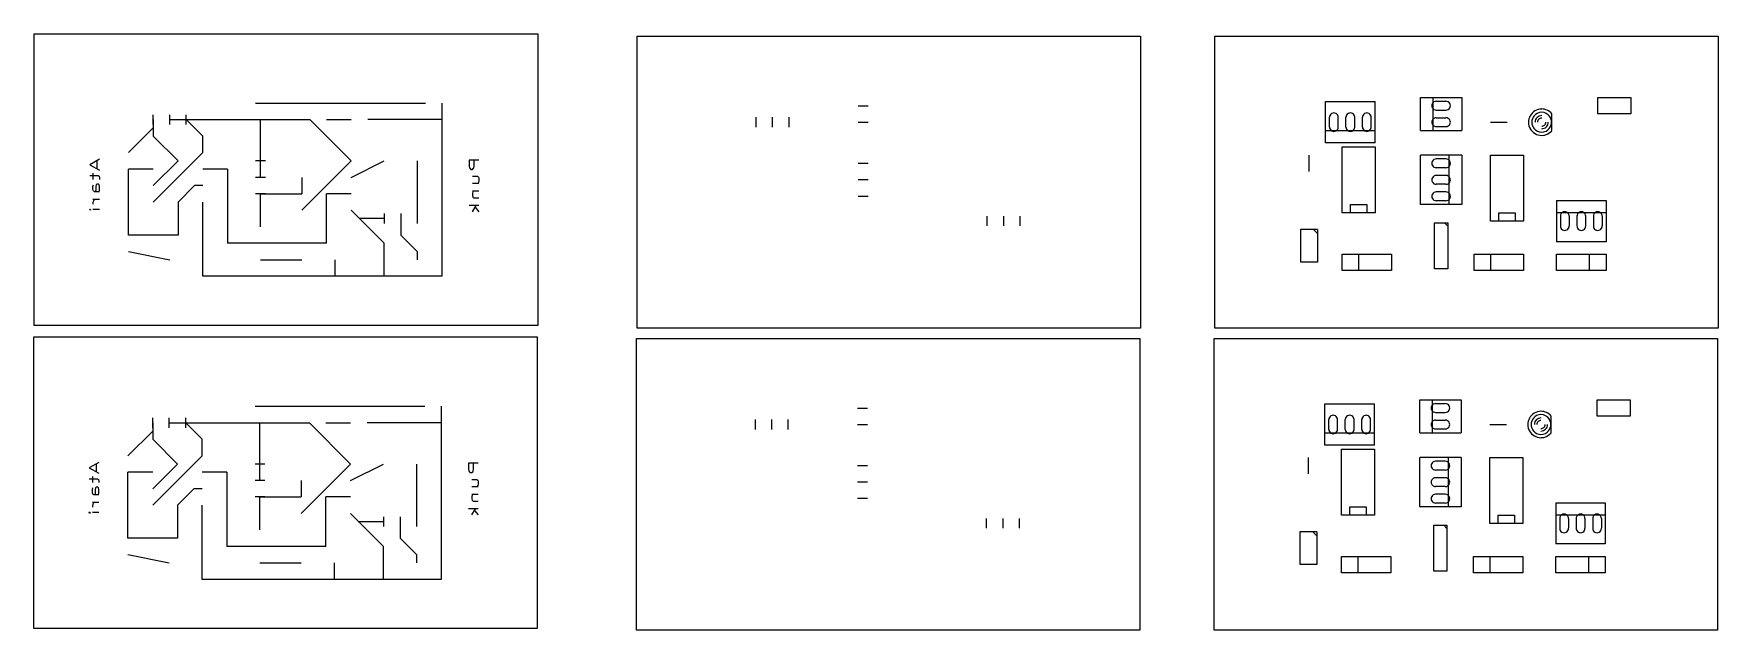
# Model space of a CAD drawing. Extents: x 2376 to 31201, y -15177 to -4960.
import ezdxf

# ---------------------------------------------------------------- set-up
doc = ezdxf.new("R2010")
doc.units = 0
doc.layers.get('0').update_dxf_attribs({"linetype": 'CONTINUOUS'})

msp = doc.modelspace()

# ---------------------------------------------------------------- linework, layer by layer
at = {"color": 7}
for points in [[(2385.336013, -4960.489531), (10999.717791, -4960.489531), (10999.717791, -9957.233976), (2385.336013, -9957.233976), (2385.336013, -4960.489531)], [(12699.037086, -5003.749682), (21313.418864, -5003.749682), (21313.418864, -10000.494127), (12699.037086, -10000.494127), (12699.037086, -5003.749682)], [(22586.381322, -5003.749682), (31200.7631, -5003.749682), (31200.7631, -10000.494127), (22586.381322, -10000.494127), (22586.381322, -5003.749682)], [(26104.22516, -6617.157964), (26104.22516, -6052.71352)], [(26104.22516, -6052.71352), (26809.780716, -6052.71352)], [(26315.891827, -6052.71352), (26315.891827, -6617.157964)], [(26809.780716, -6052.71352), (26809.780716, -6617.157964)], [(29702.558493, -6052.71352), (29702.558493, -6334.935742), (29138.114049, -6334.935742), (29138.114049, -6052.71352), (29702.558493, -6052.71352)], [(6172.137629, -6150.56448), (6339.777629, -6150.56448)], [(6255.957629, -6150.56448), (9078.179851, -6150.56448)], [(9360.402073, -6150.56448), (9360.402073, -6432.786702), (8090.402073, -6432.786702)], [(9360.402073, -6150.56448), (9360.402073, -9113.897813)], [(16485.838702, -6193.824631), (16653.478702, -6193.824631)], [(24481.447382, -6828.824631), (24481.447382, -6123.269076)], [(24481.447382, -6123.269076), (25328.114049, -6123.269076)], [(25328.114049, -6828.824631), (25328.114049, -6123.269076)], [(26373.182938, -6118.471298), (26540.822938, -6118.471298)], [(26373.182938, -6268.895742), (26540.822938, -6268.895742)], [(28353.536271, -6617.157964), (28353.536271, -6334.935742)], [(4421.513184, -6432.786702), (4421.513184, -6573.897813), (3998.179851, -6997.231147)], [(4421.513184, -6516.606702), (4421.513184, -6348.966702)], [(4421.513184, -6432.786702), (4421.513184, -6715.008924)], [(4703.735407, -6516.606702), (4703.735407, -6348.966702)], [(4703.735407, -6432.786702), (4985.957629, -6432.786702)], [(4985.957629, -6516.606702), (4985.957629, -6348.966702)], [(5268.179851, -6997.231147), (5268.179851, -6715.008924), (4985.957629, -6432.786702), (6255.957629, -6432.786702)], [(6172.137629, -6432.786702), (6339.777629, -6432.786702)], [(6255.957629, -7420.56448), (6255.957629, -7138.342258), (6255.957629, -6432.786702)], [(6255.957629, -6432.786702), (7102.624296, -6432.786702)], [(7102.624296, -6432.786702), (7808.179851, -7138.342258)], [(7384.846518, -6432.786702), (7808.179851, -6432.786702)], [(14735.214257, -6559.866853), (14735.214257, -6392.226853)], [(15017.436479, -6559.866853), (15017.436479, -6392.226853)], [(15299.658702, -6559.866853), (15299.658702, -6392.226853)], [(16485.838702, -6476.046853), (16653.478702, -6476.046853)], [(24481.447382, -6617.157964), (25328.114049, -6617.157964)], [(24547.20516, -6559.866853), (24547.20516, -6392.226853)], [(24697.629604, -6559.866853), (24697.629604, -6392.226853)], [(24829.427382, -6559.866853), (24829.427382, -6392.226853)], [(24979.851827, -6559.866853), (24979.851827, -6392.226853)], [(25111.649604, -6559.866853), (25111.649604, -6392.226853)], [(25262.074049, -6559.866853), (25262.074049, -6392.226853)], [(26104.22516, -6617.157964), (26809.780716, -6617.157964)], [(26373.182938, -6400.69352), (26540.822938, -6400.69352)], [(26373.182938, -6551.117964), (26540.822938, -6551.117964)], [(27303.669604, -6476.046853), (27585.891827, -6476.046853)], [(4421.513184, -6715.008924), (4844.846518, -7138.342258)], [(25328.114049, -6828.824631), (24481.447382, -6828.824631)], [(24763.669604, -8028.269076), (24763.669604, -6899.380187), (25328.114049, -6899.380187), (25328.114049, -8028.269076), (24763.669604, -8028.269076)], [(3501.186518, -7111.813369), (3334.393184, -7204.382258), (3501.186518, -7296.951147)], [(3453.490962, -7138.342258), (3453.490962, -7270.422258)], [(5268.179851, -6997.231147), (4421.513184, -7843.897813)], [(4844.846518, -7138.342258), (4421.513184, -7561.675591)], [(6339.777629, -7138.342258), (6172.137629, -7138.342258)], [(6961.513184, -7985.008924), (7808.179851, -7138.342258)], [(7808.179851, -7420.56448), (8372.624296, -7138.342258)], [(8937.06874, -7138.342258), (8937.06874, -8126.120036)], [(9992.297629, -7125.077813), (9825.504296, -7125.077813), (9825.504296, -7230.911147), (9833.406518, -7257.440036), (9841.30874, -7270.422258), (9857.113184, -7283.686702), (9881.102073, -7283.686702), (9896.906518, -7270.422258), (9904.80874, -7257.440036), (9912.710962, -7230.911147), (9912.710962, -7125.077813)], [(16653.478702, -7181.602409), (16485.838702, -7181.602409)], [(24199.22516, -7322.71352), (24199.22516, -7040.491298)], [(26809.780716, -7040.491298), (26104.22516, -7040.491298)], [(26104.22516, -7887.157964), (26104.22516, -7040.491298)], [(26540.822938, -7106.249076), (26373.182938, -7106.249076)], [(26598.114049, -7887.157964), (26598.114049, -7040.491298)], [(26809.780716, -7040.491298), (26809.780716, -7887.157964)], [(27303.669604, -8169.380187), (27303.669604, -7040.491298), (27868.114049, -7040.491298), (27868.114049, -8169.380187), (27303.669604, -8169.380187)], [(3334.393184, -7389.520036), (3477.197629, -7389.520036), (3493.002073, -7402.78448), (3501.186518, -7429.313369), (3501.186518, -7455.842258)], [(3389.990962, -7350.008924), (3389.990962, -7455.842258)], [(4421.513184, -7279.453369), (3998.179851, -7279.453369)], [(3998.179851, -8408.342258), (3998.179851, -7279.453369)], [(5691.513184, -7279.453369), (5268.179851, -7279.453369)], [(5691.513184, -7279.453369), (5691.513184, -8549.453369)], [(6339.777629, -7420.56448), (6172.137629, -7420.56448)], [(6961.513184, -7420.56448), (6961.513184, -7702.786702)], [(9881.102073, -7402.78448), (9968.30874, -7402.78448), (9984.113184, -7416.048924), (9992.297629, -7442.577813), (9992.297629, -7482.088924), (9984.113184, -7508.617813), (9976.210962, -7521.882258)], [(16653.478702, -7463.824631), (16485.838702, -7463.824631)], [(26540.822938, -7256.67352), (26373.182938, -7256.67352)], [(26540.822938, -7388.471298), (26373.182938, -7388.471298)], [(3501.186518, -7667.226702), (3413.697629, -7667.226702), (3397.893184, -7654.24448), (3389.990962, -7627.715591), (3389.990962, -7574.657813), (3397.893184, -7548.411147)], [(3493.002073, -7667.226702), (3501.186518, -7640.980036), (3501.186518, -7574.657813), (3493.002073, -7548.411147), (3477.197629, -7535.146702), (3461.393184, -7535.146702), (3445.58874, -7548.411147), (3437.686518, -7574.657813), (3437.686518, -7640.980036), (3429.502073, -7667.226702)], [(5127.06874, -7561.675591), (4844.846518, -7843.897813)], [(5268.179851, -7561.675591), (5127.06874, -7561.675591)], [(6339.777629, -7702.786702), (6172.137629, -7702.786702)], [(6255.957629, -7702.786702), (6961.513184, -7702.786702)], [(6255.957629, -8267.231147), (6255.957629, -7702.786702)], [(7384.846518, -8549.453369), (7384.846518, -7702.786702)], [(7808.179851, -7702.786702), (7384.846518, -7702.786702)], [(9881.102073, -7521.882258), (9992.297629, -7521.882258)], [(9881.102073, -7654.24448), (9992.297629, -7654.24448)], [(9896.906518, -7654.24448), (9889.004296, -7667.226702), (9881.102073, -7693.755591), (9881.102073, -7733.548924), (9889.004296, -7760.077813), (9904.80874, -7773.060036), (9992.297629, -7773.060036)], [(16653.478702, -7746.046853), (16485.838702, -7746.046853)], [(26540.822938, -7538.895742), (26373.182938, -7538.895742)], [(26540.822938, -7670.69352), (26373.182938, -7670.69352)], [(3334.393184, -7971.462258), (3342.295407, -7958.480036), (3350.197629, -7971.462258), (3342.295407, -7984.726702), (3334.393184, -7971.462258), (3350.197629, -7971.462258)], [(3501.186518, -7799.588924), (3389.990962, -7799.588924)], [(3421.599851, -7799.588924), (3405.795407, -7812.853369), (3397.893184, -7826.117813), (3389.990962, -7852.646702), (3389.990962, -7878.893369)], [(3501.186518, -7971.462258), (3389.990962, -7971.462258)], [(4844.846518, -7843.897813), (4844.846518, -8408.342258)], [(5268.179851, -8831.675591), (5268.179851, -7843.897813)], [(8372.624296, -8126.120036), (7949.290962, -8126.120036), (7808.179851, -7985.008924)], [(8372.624296, -8831.675591), (8372.624296, -8549.453369), (7808.179851, -7985.008924)], [(7949.290962, -8126.120036), (7808.179851, -7985.008924)], [(8372.624296, -8042.300036), (8372.624296, -8209.940036)], [(8654.846518, -8042.300036), (8654.846518, -8209.940036)], [(8937.06874, -8042.300036), (8937.06874, -8209.940036)], [(9992.297629, -7905.422258), (9825.504296, -7905.422258)], [(9881.102073, -8011.255591), (9944.602073, -7905.422258)], [(9928.797629, -7931.951147), (9992.297629, -8011.255591)], [(24904.780716, -8028.269076), (24904.780716, -7887.157964), (25187.002938, -7887.157964), (25187.002938, -8028.269076)], [(26809.780716, -7887.157964), (26104.22516, -7887.157964)], [(26540.822938, -7821.117964), (26373.182938, -7821.117964)], [(27444.780716, -8169.380187), (27444.780716, -8028.269076), (27727.002938, -8028.269076), (27727.002938, -8169.380187)], [(28432.558493, -7816.602409), (28432.558493, -8522.157964)], [(28432.558493, -7816.602409), (29279.22516, -7816.602409)], [(29279.22516, -8028.269076), (28432.558493, -8028.269076)], [(29279.22516, -7816.602409), (29279.22516, -8522.157964)], [(8654.846518, -8126.120036), (8654.846518, -8408.342258)], [(18686.325368, -8085.560187), (18686.325368, -8253.200187)], [(18968.54759, -8085.560187), (18968.54759, -8253.200187)], [(19250.769813, -8085.560187), (19250.769813, -8253.200187)], [(24340.336271, -8316.135742), (24340.336271, -8874.935742), (24058.114049, -8874.935742), (24058.114049, -8310.491298), (24340.336271, -8310.491298)], [(24269.780716, -8310.491298), (24340.336271, -8381.046853)], [(26569.891827, -8197.602409), (26569.891827, -8987.824631), (26344.114049, -8987.824631), (26344.114049, -8197.602409), (26569.891827, -8197.602409)], [(26513.447382, -8197.602409), (26569.891827, -8254.046853)], [(28498.316271, -8085.560187), (28498.316271, -8253.200187)], [(28648.740716, -8085.560187), (28648.740716, -8253.200187)], [(28780.538493, -8085.560187), (28780.538493, -8253.200187)], [(28930.962938, -8085.560187), (28930.962938, -8253.200187)], [(29062.760716, -8085.560187), (29062.760716, -8253.200187)], [(29213.18516, -8085.560187), (29213.18516, -8253.200187)], [(3998.179851, -8408.342258), (3998.179851, -8408.342258)], [(4844.846518, -8408.342258), (3998.179851, -8408.342258)], [(7384.846518, -8549.453369), (5691.513184, -8549.453369)], [(8654.846518, -8408.342258), (8937.06874, -8690.56448)], [(29279.22516, -8522.157964), (28432.558493, -8522.157964)], [(3998.179851, -8690.56448), (4703.735407, -8831.675591)], [(5268.179851, -9113.897813), (5268.179851, -8831.675591)], [(5268.179851, -8831.675591), (5268.179851, -8831.675591)], [(6255.957629, -8831.675591), (6961.513184, -8831.675591)], [(7525.957629, -8831.675591), (7525.957629, -9113.897813)], [(8372.624296, -9113.897813), (8372.624296, -8831.675591)], [(8937.06874, -8690.56448), (8937.06874, -8831.675591)], [(8937.06874, -8831.675591), (8937.06874, -8831.675591)], [(24763.669604, -9016.046853), (24763.669604, -8733.824631), (25610.336271, -8733.824631), (25610.336271, -9016.046853), (24763.669604, -9016.046853)], [(25045.891827, -8733.824631), (25045.891827, -9016.046853)], [(27021.447382, -9016.046853), (27021.447382, -8733.824631), (27868.114049, -8733.824631), (27868.114049, -9016.046853), (27021.447382, -9016.046853)], [(27303.669604, -8733.824631), (27303.669604, -9016.046853)], [(29279.22516, -8733.824631), (29279.22516, -9016.046853), (28432.558493, -9016.046853), (28432.558493, -8733.824631), (29279.22516, -8733.824631)], [(28997.002938, -9016.046853), (28997.002938, -8733.824631)], [(9360.402073, -9113.897813), (8372.624296, -9113.897813), (7525.957629, -9113.897813), (5268.179851, -9113.897813)], [(2375.500569, -10151.166419), (10989.882347, -10151.166419), (10989.882347, -15147.910863), (2375.500569, -15147.910863), (2375.500569, -10151.166419)], [(12687.298448, -10180.125777), (21301.680226, -10180.125777), (21301.680226, -15176.870222), (12687.298448, -15176.870222), (12687.298448, -10180.125777)], [(22574.643136, -10180.125777), (31189.024913, -10180.125777), (31189.024913, -15176.870222), (22574.643136, -15176.870222), (22574.643136, -10180.125777)], [(26092.486973, -11793.534059), (26092.486973, -11229.089615)], [(26092.486973, -11229.089615), (26798.042529, -11229.089615)], [(26304.15364, -11229.089615), (26304.15364, -11793.534059)], [(26798.042529, -11229.089615), (26798.042529, -11793.534059)], [(29690.820307, -11229.089615), (29690.820307, -11511.311837), (29126.375862, -11511.311837), (29126.375862, -11229.089615), (29690.820307, -11229.089615)], [(6162.302184, -11341.241368), (6329.942184, -11341.241368)], [(6246.122184, -11341.241368), (9068.344407, -11341.241368)], [(9350.566629, -11341.241368), (9350.566629, -11623.46359), (8080.566629, -11623.46359)], [(9350.566629, -11341.241368), (9350.566629, -14304.574701)], [(16474.100063, -11370.200726), (16641.740063, -11370.200726)], [(24469.709196, -12005.200726), (24469.709196, -11299.64517)], [(24469.709196, -11299.64517), (25316.375862, -11299.64517)], [(25316.375862, -12005.200726), (25316.375862, -11299.64517)], [(26361.444751, -11294.847393), (26529.084751, -11294.847393)], [(26361.444751, -11445.271837), (26529.084751, -11445.271837)], [(28341.798084, -11793.534059), (28341.798084, -11511.311837)], [(4411.67774, -11623.46359), (4411.67774, -11764.574701), (3988.344407, -12187.908034)], [(4411.67774, -11707.28359), (4411.67774, -11539.64359)], [(4411.67774, -11623.46359), (4411.67774, -11905.685812)], [(4693.899962, -11707.28359), (4693.899962, -11539.64359)], [(4693.899962, -11623.46359), (4976.122184, -11623.46359)], [(4976.122184, -11707.28359), (4976.122184, -11539.64359)], [(5258.344407, -12187.908034), (5258.344407, -11905.685812), (4976.122184, -11623.46359), (6246.122184, -11623.46359)], [(6162.302184, -11623.46359), (6329.942184, -11623.46359)], [(6246.122184, -12611.241368), (6246.122184, -12329.019145), (6246.122184, -11623.46359)], [(6246.122184, -11623.46359), (7092.788851, -11623.46359)], [(7092.788851, -11623.46359), (7798.344407, -12329.019145)], [(7375.011073, -11623.46359), (7798.344407, -11623.46359)], [(14723.475619, -11736.242948), (14723.475619, -11568.602948)], [(15005.697841, -11736.242948), (15005.697841, -11568.602948)], [(15287.920063, -11736.242948), (15287.920063, -11568.602948)], [(16474.100063, -11652.422948), (16641.740063, -11652.422948)], [(24469.709196, -11793.534059), (25316.375862, -11793.534059)], [(24535.466973, -11736.242948), (24535.466973, -11568.602948)], [(24685.891418, -11736.242948), (24685.891418, -11568.602948)], [(24817.689196, -11736.242948), (24817.689196, -11568.602948)], [(24968.11364, -11736.242948), (24968.11364, -11568.602948)], [(25099.911418, -11736.242948), (25099.911418, -11568.602948)], [(25250.335862, -11736.242948), (25250.335862, -11568.602948)], [(26092.486973, -11793.534059), (26798.042529, -11793.534059)], [(26361.444751, -11577.069615), (26529.084751, -11577.069615)], [(26361.444751, -11727.494059), (26529.084751, -11727.494059)], [(27291.931418, -11652.422948), (27574.15364, -11652.422948)], [(4411.67774, -11905.685812), (4835.011073, -12329.019145)], [(25316.375862, -12005.200726), (24469.709196, -12005.200726)], [(24751.931418, -13204.64517), (24751.931418, -12075.756282), (25316.375862, -12075.756282), (25316.375862, -13204.64517), (24751.931418, -13204.64517)], [(3491.351073, -12302.490256), (3324.55774, -12395.059145), (3491.351073, -12487.628034)], [(3443.655518, -12329.019145), (3443.655518, -12461.099145)], [(5258.344407, -12187.908034), (4411.67774, -13034.574701)], [(4835.011073, -12329.019145), (4411.67774, -12752.352479)], [(6329.942184, -12329.019145), (6162.302184, -12329.019145)], [(6951.67774, -13175.685812), (7798.344407, -12329.019145)], [(7798.344407, -12611.241368), (8362.788851, -12329.019145)], [(8927.233296, -12329.019145), (8927.233296, -13316.796923)], [(9982.462184, -12315.754701), (9815.668851, -12315.754701), (9815.668851, -12421.588034), (9823.571073, -12448.116923), (9831.473296, -12461.099145), (9847.27774, -12474.36359), (9871.266629, -12474.36359), (9887.071073, -12461.099145), (9894.973296, -12448.116923), (9902.875518, -12421.588034), (9902.875518, -12315.754701)], [(16641.740063, -12357.978504), (16474.100063, -12357.978504)], [(24187.486973, -12499.089615), (24187.486973, -12216.867393)], [(26798.042529, -12216.867393), (26092.486973, -12216.867393)], [(26092.486973, -13063.534059), (26092.486973, -12216.867393)], [(26529.084751, -12282.62517), (26361.444751, -12282.62517)], [(26586.375862, -13063.534059), (26586.375862, -12216.867393)], [(26798.042529, -12216.867393), (26798.042529, -13063.534059)], [(27291.931418, -13345.756282), (27291.931418, -12216.867393), (27856.375862, -12216.867393), (27856.375862, -13345.756282), (27291.931418, -13345.756282)], [(3324.55774, -12580.196923), (3467.362184, -12580.196923), (3483.166629, -12593.461368), (3491.351073, -12619.990256), (3491.351073, -12646.519145)], [(3380.155518, -12540.685812), (3380.155518, -12646.519145)], [(4411.67774, -12470.130256), (3988.344407, -12470.130256)], [(3988.344407, -13599.019145), (3988.344407, -12470.130256)], [(5681.67774, -12470.130256), (5258.344407, -12470.130256)], [(5681.67774, -12470.130256), (5681.67774, -13740.130256)], [(6329.942184, -12611.241368), (6162.302184, -12611.241368)], [(6951.67774, -12611.241368), (6951.67774, -12893.46359)], [(9871.266629, -12593.461368), (9958.473296, -12593.461368), (9974.27774, -12606.725812), (9982.462184, -12633.254701), (9982.462184, -12672.765812), (9974.27774, -12699.294701), (9966.375518, -12712.559145)], [(16641.740063, -12640.200726), (16474.100063, -12640.200726)], [(26529.084751, -12433.049615), (26361.444751, -12433.049615)], [(26529.084751, -12564.847393), (26361.444751, -12564.847393)], [(3491.351073, -12857.90359), (3403.862184, -12857.90359), (3388.05774, -12844.921368), (3380.155518, -12818.392479), (3380.155518, -12765.334701), (3388.05774, -12739.088034)], [(3483.166629, -12857.90359), (3491.351073, -12831.656923), (3491.351073, -12765.334701), (3483.166629, -12739.088034), (3467.362184, -12725.82359), (3451.55774, -12725.82359), (3435.753296, -12739.088034), (3427.851073, -12765.334701), (3427.851073, -12831.656923), (3419.666629, -12857.90359)], [(5117.233296, -12752.352479), (4835.011073, -13034.574701)], [(5258.344407, -12752.352479), (5117.233296, -12752.352479)], [(6329.942184, -12893.46359), (6162.302184, -12893.46359)], [(6246.122184, -12893.46359), (6951.67774, -12893.46359)], [(6246.122184, -13457.908034), (6246.122184, -12893.46359)], [(7375.011073, -13740.130256), (7375.011073, -12893.46359)], [(7798.344407, -12893.46359), (7375.011073, -12893.46359)], [(9871.266629, -12712.559145), (9982.462184, -12712.559145)], [(9871.266629, -12844.921368), (9982.462184, -12844.921368)], [(9887.071073, -12844.921368), (9879.168851, -12857.90359), (9871.266629, -12884.432479), (9871.266629, -12924.225812), (9879.168851, -12950.754701), (9894.973296, -12963.736923), (9982.462184, -12963.736923)], [(16641.740063, -12922.422948), (16474.100063, -12922.422948)], [(26529.084751, -12715.271837), (26361.444751, -12715.271837)], [(26529.084751, -12847.069615), (26361.444751, -12847.069615)], [(3324.55774, -13162.139145), (3332.459962, -13149.156923), (3340.362184, -13162.139145), (3332.459962, -13175.40359), (3324.55774, -13162.139145), (3340.362184, -13162.139145)], [(3491.351073, -12990.265812), (3380.155518, -12990.265812)], [(3411.764407, -12990.265812), (3395.959962, -13003.530256), (3388.05774, -13016.794701), (3380.155518, -13043.32359), (3380.155518, -13069.570256)], [(3491.351073, -13162.139145), (3380.155518, -13162.139145)], [(4835.011073, -13034.574701), (4835.011073, -13599.019145)], [(5258.344407, -14022.352479), (5258.344407, -13034.574701)], [(8362.788851, -13316.796923), (7939.455518, -13316.796923), (7798.344407, -13175.685812)], [(8362.788851, -14022.352479), (8362.788851, -13740.130256), (7798.344407, -13175.685812)], [(7939.455518, -13316.796923), (7798.344407, -13175.685812)], [(8362.788851, -13232.976923), (8362.788851, -13400.616923)], [(8645.011073, -13232.976923), (8645.011073, -13400.616923)], [(8927.233296, -13232.976923), (8927.233296, -13400.616923)], [(9982.462184, -13096.099145), (9815.668851, -13096.099145)], [(9871.266629, -13201.932479), (9934.766629, -13096.099145)], [(9918.962184, -13122.628034), (9982.462184, -13201.932479)], [(24893.042529, -13204.64517), (24893.042529, -13063.534059), (25175.264751, -13063.534059), (25175.264751, -13204.64517)], [(26798.042529, -13063.534059), (26092.486973, -13063.534059)], [(26529.084751, -12997.494059), (26361.444751, -12997.494059)], [(27433.042529, -13345.756282), (27433.042529, -13204.64517), (27715.264751, -13204.64517), (27715.264751, -13345.756282)], [(28420.820307, -12992.978504), (28420.820307, -13698.534059)], [(28420.820307, -12992.978504), (29267.486973, -12992.978504)], [(29267.486973, -13204.64517), (28420.820307, -13204.64517)], [(29267.486973, -12992.978504), (29267.486973, -13698.534059)], [(8645.011073, -13316.796923), (8645.011073, -13599.019145)], [(18674.58673, -13261.936282), (18674.58673, -13429.576282)], [(18956.808952, -13261.936282), (18956.808952, -13429.576282)], [(19239.031174, -13261.936282), (19239.031174, -13429.576282)], [(24328.598084, -13492.511837), (24328.598084, -14051.311837), (24046.375862, -14051.311837), (24046.375862, -13486.867393), (24328.598084, -13486.867393)], [(24258.042529, -13486.867393), (24328.598084, -13557.422948)], [(26558.15364, -13373.978504), (26558.15364, -14164.200726), (26332.375862, -14164.200726), (26332.375862, -13373.978504), (26558.15364, -13373.978504)], [(26501.709196, -13373.978504), (26558.15364, -13430.422948)], [(28486.578084, -13261.936282), (28486.578084, -13429.576282)], [(28637.002529, -13261.936282), (28637.002529, -13429.576282)], [(28768.800307, -13261.936282), (28768.800307, -13429.576282)], [(28919.224751, -13261.936282), (28919.224751, -13429.576282)], [(29051.022529, -13261.936282), (29051.022529, -13429.576282)], [(29201.446973, -13261.936282), (29201.446973, -13429.576282)], [(3988.344407, -13599.019145), (3988.344407, -13599.019145)], [(4835.011073, -13599.019145), (3988.344407, -13599.019145)], [(7375.011073, -13740.130256), (5681.67774, -13740.130256)], [(8645.011073, -13599.019145), (8927.233296, -13881.241368)], [(29267.486973, -13698.534059), (28420.820307, -13698.534059)], [(3988.344407, -13881.241368), (4693.899962, -14022.352479)], [(5258.344407, -14304.574701), (5258.344407, -14022.352479)], [(5258.344407, -14022.352479), (5258.344407, -14022.352479)], [(6246.122184, -14022.352479), (6951.67774, -14022.352479)], [(7516.122184, -14022.352479), (7516.122184, -14304.574701)], [(8362.788851, -14304.574701), (8362.788851, -14022.352479)], [(8927.233296, -13881.241368), (8927.233296, -14022.352479)], [(8927.233296, -14022.352479), (8927.233296, -14022.352479)], [(24751.931418, -14192.422948), (24751.931418, -13910.200726), (25598.598084, -13910.200726), (25598.598084, -14192.422948), (24751.931418, -14192.422948)], [(25034.15364, -13910.200726), (25034.15364, -14192.422948)], [(27009.709196, -14192.422948), (27009.709196, -13910.200726), (27856.375862, -13910.200726), (27856.375862, -14192.422948), (27009.709196, -14192.422948)], [(27291.931418, -13910.200726), (27291.931418, -14192.422948)], [(29267.486973, -13910.200726), (29267.486973, -14192.422948), (28420.820307, -14192.422948), (28420.820307, -13910.200726), (29267.486973, -13910.200726)], [(28985.264751, -14192.422948), (28985.264751, -13910.200726)], [(9350.566629, -14304.574701), (8362.788851, -14304.574701), (7516.122184, -14304.574701), (5258.344407, -14304.574701)]]:
    msp.add_lwpolyline(points, dxfattribs=at)
for points in [[(24584.881827, -6326.968952), (24561.567424, -6340.429529), (24547.20516, -6365.3057), (24547.20516, -6392.226853)], [(24660.23516, -6326.968952), (24636.920758, -6313.508376), (24608.196229, -6313.508376), (24584.881827, -6326.968952)], [(24697.911827, -6392.226853), (24697.911827, -6365.3057), (24683.549562, -6340.429529), (24660.23516, -6326.968952)], [(24867.104049, -6326.968952), (24843.789646, -6340.429529), (24829.427382, -6365.3057), (24829.427382, -6392.226853)], [(24942.457382, -6326.968952), (24919.14298, -6313.508376), (24890.418451, -6313.508376), (24867.104049, -6326.968952)], [(24980.134049, -6392.226853), (24980.134049, -6365.3057), (24965.771785, -6340.429529), (24942.457382, -6326.968952)], [(25149.326271, -6326.968952), (25126.011869, -6340.429529), (25111.649604, -6365.3057), (25111.649604, -6392.226853)], [(25224.679604, -6326.968952), (25201.365202, -6313.508376), (25172.640674, -6313.508376), (25149.326271, -6326.968952)], [(25262.356271, -6392.226853), (25262.356271, -6365.3057), (25247.994007, -6340.429529), (25224.679604, -6326.968952)], [(26307.925037, -6156.147964), (26294.46446, -6179.462367), (26294.46446, -6208.186895), (26307.925037, -6231.501298)], [(26373.182938, -6118.471298), (26346.261785, -6118.471298), (26321.385613, -6132.833562), (26307.925037, -6156.147964)], [(26307.925037, -6231.501298), (26321.385613, -6254.8157), (26346.261785, -6269.177964), (26373.182938, -6269.177964)], [(26606.080839, -6156.147964), (26592.620262, -6132.833562), (26567.744091, -6118.471298), (26540.822938, -6118.471298)], [(26540.822938, -6269.177964), (26567.744091, -6269.177964), (26592.620262, -6254.8157), (26606.080839, -6231.501298)], [(26606.080839, -6231.501298), (26619.541415, -6208.186895), (26619.541415, -6179.462367), (26606.080839, -6156.147964)], [(28178.558493, -6250.551298), (28095.318774, -6250.555456), (28018.851157, -6296.416497), (27979.648271, -6369.846631)], [(28178.558493, -6306.71352), (28125.294344, -6306.711288), (28075.133393, -6331.770854), (28043.148271, -6374.362187)], [(28351.758271, -6331.210409), (28308.860463, -6279.912051), (28245.429589, -6250.268944), (28178.558493, -6250.269076)], [(28316.254716, -6377.466631), (28284.45445, -6333.053533), (28233.182482, -6306.708211), (28178.558493, -6306.71352)], [(24547.20516, -6559.866853), (24547.20516, -6586.788006), (24561.567424, -6611.664178), (24584.881827, -6625.124754)], [(24584.881827, -6625.124754), (24608.196229, -6638.585331), (24636.920758, -6638.585331), (24660.23516, -6625.124754)], [(24660.23516, -6625.124754), (24683.549562, -6611.664178), (24697.911827, -6586.788006), (24697.911827, -6559.866853)], [(24829.427382, -6559.866853), (24829.427382, -6586.788006), (24843.789646, -6611.664178), (24867.104049, -6625.124754)], [(24867.104049, -6625.124754), (24890.418451, -6638.585331), (24919.14298, -6638.585331), (24942.457382, -6625.124754)], [(24942.457382, -6625.124754), (24965.771785, -6611.664178), (24980.134049, -6586.788006), (24980.134049, -6559.866853)], [(25111.649604, -6559.866853), (25111.649604, -6586.788006), (25126.011869, -6611.664178), (25149.326271, -6625.124754)], [(25149.326271, -6625.124754), (25172.640674, -6638.585331), (25201.365202, -6638.585331), (25224.679604, -6625.124754)], [(25224.679604, -6625.124754), (25247.994007, -6611.664178), (25262.356271, -6586.788006), (25262.356271, -6559.866853)], [(26307.925037, -6438.370187), (26294.46446, -6461.684589), (26294.46446, -6490.409118), (26307.925037, -6513.72352)], [(26373.182938, -6400.69352), (26346.261785, -6400.69352), (26321.385613, -6415.055784), (26307.925037, -6438.370187)], [(26307.925037, -6513.72352), (26321.385613, -6537.037922), (26346.261785, -6551.400187), (26373.182938, -6551.400187)], [(26606.080839, -6438.370187), (26592.620262, -6415.055784), (26567.744091, -6400.69352), (26540.822938, -6400.69352)], [(26540.822938, -6551.400187), (26567.744091, -6551.400187), (26592.620262, -6537.037922), (26606.080839, -6513.72352)], [(26606.080839, -6513.72352), (26619.541415, -6490.409118), (26619.541415, -6461.684589), (26606.080839, -6438.370187)], [(27979.76116, -6368.999964), (27962.04836, -6401.899968), (27952.777769, -6438.681716), (27952.780716, -6476.046853)], [(27952.893604, -6476.046853), (27952.895628, -6517.801467), (27964.482561, -6558.736755), (27986.36516, -6594.297964)], [(27982.639827, -6588.258409), (28022.8679, -6658.495697), (28097.616696, -6701.824587), (28178.558493, -6701.824631)], [(28048.454049, -6367.645298), (28023.101763, -6398.078871), (28009.220536, -6436.436997), (28009.22516, -6476.046853)], [(28009.422716, -6476.046853), (28009.425247, -6517.439621), (28024.6078, -6557.394236), (28052.094716, -6588.343076)], [(28044.926271, -6580.073964), (28077.014249, -6621.287601), (28126.326299, -6645.386457), (28178.558493, -6645.380187)], [(28098.733994, -6396.222354), (28077.563221, -6417.393128), (28065.669604, -6446.106858), (28065.669604, -6476.046853)], [(28178.558493, -6363.157964), (28148.618498, -6363.157964), (28119.904768, -6375.051581), (28098.733994, -6396.222354)], [(28128.668182, -6426.156542), (28115.436448, -6439.388275), (28108.002938, -6457.334357), (28108.002938, -6476.046853)], [(28178.558493, -6405.491298), (28159.845997, -6405.491298), (28141.899915, -6412.924808), (28128.668182, -6426.156542)], [(28178.558493, -6546.602409), (28197.27099, -6546.602409), (28215.217072, -6539.168898), (28228.448805, -6525.937165)], [(28178.558493, -6588.935742), (28208.498488, -6588.935742), (28237.212219, -6577.042126), (28258.382992, -6555.871352)], [(28178.558493, -6645.182631), (28230.728483, -6645.180266), (28279.977911, -6621.102305), (28312.021382, -6579.932853)], [(28178.953604, -6701.542409), (28245.19896, -6701.428111), (28308.042716, -6672.189096), (28350.798716, -6621.588853)], [(28228.448805, -6525.937165), (28241.680538, -6512.705432), (28249.114049, -6494.75935), (28249.114049, -6476.046853)], [(28258.382992, -6555.871352), (28279.553766, -6534.700579), (28291.447382, -6505.986848), (28291.447382, -6476.046853)], [(28347.694271, -6476.046853), (28347.691954, -6435.673166), (28333.246786, -6396.632174), (28306.969604, -6365.980187)], [(28308.662938, -6584.448409), (28334.015223, -6554.014836), (28347.896451, -6515.65671), (28347.891827, -6476.046853)], [(26307.925037, -7143.925742), (26294.46446, -7167.240145), (26294.46446, -7195.964673), (26307.925037, -7219.279076)], [(26373.182938, -7106.249076), (26346.261785, -7106.249076), (26321.385613, -7120.61134), (26307.925037, -7143.925742)], [(26606.080839, -7143.925742), (26592.620262, -7120.61134), (26567.744091, -7106.249076), (26540.822938, -7106.249076)], [(26606.080839, -7219.279076), (26619.541415, -7195.964673), (26619.541415, -7167.240145), (26606.080839, -7143.925742)], [(26307.925037, -7426.147964), (26294.46446, -7449.462367), (26294.46446, -7478.186895), (26307.925037, -7501.501298)], [(26307.925037, -7219.279076), (26321.385613, -7242.593478), (26346.261785, -7256.955742), (26373.182938, -7256.955742)], [(26373.182938, -7388.471298), (26346.261785, -7388.471298), (26321.385613, -7402.833562), (26307.925037, -7426.147964)], [(26540.822938, -7256.955742), (26567.744091, -7256.955742), (26592.620262, -7242.593478), (26606.080839, -7219.279076)], [(26606.080839, -7426.147964), (26592.620262, -7402.833562), (26567.744091, -7388.471298), (26540.822938, -7388.471298)], [(26606.080839, -7501.501298), (26619.541415, -7478.186895), (26619.541415, -7449.462367), (26606.080839, -7426.147964)], [(26307.925037, -7708.370187), (26294.46446, -7731.684589), (26294.46446, -7760.409118), (26307.925037, -7783.72352)], [(26307.925037, -7501.501298), (26321.385613, -7524.8157), (26346.261785, -7539.177964), (26373.182938, -7539.177964)], [(26373.182938, -7670.69352), (26346.261785, -7670.69352), (26321.385613, -7685.055784), (26307.925037, -7708.370187)], [(26540.822938, -7539.177964), (26567.744091, -7539.177964), (26592.620262, -7524.8157), (26606.080839, -7501.501298)], [(26606.080839, -7708.370187), (26592.620262, -7685.055784), (26567.744091, -7670.69352), (26540.822938, -7670.69352)], [(26606.080839, -7783.72352), (26619.541415, -7760.409118), (26619.541415, -7731.684589), (26606.080839, -7708.370187)], [(26307.925037, -7783.72352), (26321.385613, -7807.037922), (26346.261785, -7821.400187), (26373.182938, -7821.400187)], [(26540.822938, -7821.400187), (26567.744091, -7821.400187), (26592.620262, -7807.037922), (26606.080839, -7783.72352)], [(28535.992938, -8020.302286), (28512.678535, -8033.762862), (28498.316271, -8058.639034), (28498.316271, -8085.560187)], [(28611.346271, -8020.302286), (28588.031869, -8006.841709), (28559.30734, -8006.841709), (28535.992938, -8020.302286)], [(28649.022938, -8085.560187), (28649.022938, -8058.639034), (28634.660674, -8033.762862), (28611.346271, -8020.302286)], [(28818.21516, -8020.302286), (28794.900758, -8033.762862), (28780.538493, -8058.639034), (28780.538493, -8085.560187)], [(28893.568493, -8020.302286), (28870.254091, -8006.841709), (28841.529562, -8006.841709), (28818.21516, -8020.302286)], [(28931.24516, -8085.560187), (28931.24516, -8058.639034), (28916.882896, -8033.762862), (28893.568493, -8020.302286)], [(29100.437382, -8020.302286), (29077.12298, -8033.762862), (29062.760716, -8058.639034), (29062.760716, -8085.560187)], [(29175.790716, -8020.302286), (29152.476313, -8006.841709), (29123.751785, -8006.841709), (29100.437382, -8020.302286)], [(29213.467382, -8085.560187), (29213.467382, -8058.639034), (29199.105118, -8033.762862), (29175.790716, -8020.302286)], [(28498.316271, -8253.200187), (28498.316271, -8280.12134), (28512.678535, -8304.997511), (28535.992938, -8318.458088)], [(28535.992938, -8318.458088), (28559.30734, -8331.918664), (28588.031869, -8331.918664), (28611.346271, -8318.458088)], [(28611.346271, -8318.458088), (28634.660674, -8304.997511), (28649.022938, -8280.12134), (28649.022938, -8253.200187)], [(28780.538493, -8253.200187), (28780.538493, -8280.12134), (28794.900758, -8304.997511), (28818.21516, -8318.458088)], [(28818.21516, -8318.458088), (28841.529562, -8331.918664), (28870.254091, -8331.918664), (28893.568493, -8318.458088)], [(28893.568493, -8318.458088), (28916.882896, -8304.997511), (28931.24516, -8280.12134), (28931.24516, -8253.200187)], [(29062.760716, -8253.200187), (29062.760716, -8280.12134), (29077.12298, -8304.997511), (29100.437382, -8318.458088)], [(29100.437382, -8318.458088), (29123.751785, -8331.918664), (29152.476313, -8331.918664), (29175.790716, -8318.458088)], [(29175.790716, -8318.458088), (29199.105118, -8304.997511), (29213.467382, -8280.12134), (29213.467382, -8253.200187)], [(24573.14364, -11503.345047), (24549.829238, -11516.805624), (24535.466973, -11541.681795), (24535.466973, -11568.602948)], [(24648.496973, -11503.345047), (24625.182571, -11489.884471), (24596.458042, -11489.884471), (24573.14364, -11503.345047)], [(24686.17364, -11568.602948), (24686.17364, -11541.681795), (24671.811376, -11516.805624), (24648.496973, -11503.345047)], [(24855.365862, -11503.345047), (24832.05146, -11516.805624), (24817.689196, -11541.681795), (24817.689196, -11568.602948)], [(24930.719196, -11503.345047), (24907.404793, -11489.884471), (24878.680265, -11489.884471), (24855.365862, -11503.345047)], [(24968.395862, -11568.602948), (24968.395862, -11541.681795), (24954.033598, -11516.805624), (24930.719196, -11503.345047)], [(25137.588084, -11503.345047), (25114.273682, -11516.805624), (25099.911418, -11541.681795), (25099.911418, -11568.602948)], [(25212.941418, -11503.345047), (25189.627015, -11489.884471), (25160.902487, -11489.884471), (25137.588084, -11503.345047)], [(25250.618084, -11568.602948), (25250.618084, -11541.681795), (25236.25582, -11516.805624), (25212.941418, -11503.345047)], [(26296.18685, -11332.524059), (26282.726274, -11355.838462), (26282.726274, -11384.56299), (26296.18685, -11407.877393)], [(26361.444751, -11294.847393), (26334.523598, -11294.847393), (26309.647427, -11309.209657), (26296.18685, -11332.524059)], [(26296.18685, -11407.877393), (26309.647427, -11431.191795), (26334.523598, -11445.554059), (26361.444751, -11445.554059)], [(26594.342652, -11332.524059), (26580.882075, -11309.209657), (26556.005904, -11294.847393), (26529.084751, -11294.847393)], [(26529.084751, -11445.554059), (26556.005904, -11445.554059), (26580.882075, -11431.191795), (26594.342652, -11407.877393)], [(26594.342652, -11407.877393), (26607.803229, -11384.56299), (26607.803229, -11355.838462), (26594.342652, -11332.524059)], [(28166.820307, -11426.927393), (28083.580588, -11426.931551), (28007.112971, -11472.792592), (27967.910084, -11546.222726)], [(28166.820307, -11483.089615), (28113.556157, -11483.087383), (28063.395206, -11508.146949), (28031.410084, -11550.738282)], [(28340.020084, -11507.586504), (28297.122277, -11456.288146), (28233.691402, -11426.645039), (28166.820307, -11426.64517)], [(28304.516529, -11553.842726), (28272.716263, -11509.429628), (28221.444296, -11483.084306), (28166.820307, -11483.089615)], [(24535.466973, -11736.242948), (24535.466973, -11763.164101), (24549.829238, -11788.040273), (24573.14364, -11801.500849)], [(24573.14364, -11801.500849), (24596.458042, -11814.961426), (24625.182571, -11814.961426), (24648.496973, -11801.500849)], [(24648.496973, -11801.500849), (24671.811376, -11788.040273), (24686.17364, -11763.164101), (24686.17364, -11736.242948)], [(24817.689196, -11736.242948), (24817.689196, -11763.164101), (24832.05146, -11788.040273), (24855.365862, -11801.500849)], [(24855.365862, -11801.500849), (24878.680265, -11814.961426), (24907.404793, -11814.961426), (24930.719196, -11801.500849)], [(24930.719196, -11801.500849), (24954.033598, -11788.040273), (24968.395862, -11763.164101), (24968.395862, -11736.242948)], [(25099.911418, -11736.242948), (25099.911418, -11763.164101), (25114.273682, -11788.040273), (25137.588084, -11801.500849)], [(25137.588084, -11801.500849), (25160.902487, -11814.961426), (25189.627015, -11814.961426), (25212.941418, -11801.500849)], [(25212.941418, -11801.500849), (25236.25582, -11788.040273), (25250.618084, -11763.164101), (25250.618084, -11736.242948)], [(26296.18685, -11614.746282), (26282.726274, -11638.060684), (26282.726274, -11666.785212), (26296.18685, -11690.099615)], [(26361.444751, -11577.069615), (26334.523598, -11577.069615), (26309.647427, -11591.431879), (26296.18685, -11614.746282)], [(26296.18685, -11690.099615), (26309.647427, -11713.414017), (26334.523598, -11727.776282), (26361.444751, -11727.776282)], [(26594.342652, -11614.746282), (26580.882075, -11591.431879), (26556.005904, -11577.069615), (26529.084751, -11577.069615)], [(26529.084751, -11727.776282), (26556.005904, -11727.776282), (26580.882075, -11713.414017), (26594.342652, -11690.099615)], [(26594.342652, -11690.099615), (26607.803229, -11666.785212), (26607.803229, -11638.060684), (26594.342652, -11614.746282)], [(27968.022973, -11545.376059), (27950.310174, -11578.276063), (27941.039583, -11615.057811), (27941.042529, -11652.422948)], [(27941.155418, -11652.422948), (27941.157441, -11694.177562), (27952.744375, -11735.11285), (27974.626973, -11770.674059)], [(27970.90164, -11764.634504), (28011.129713, -11834.871792), (28085.878509, -11878.200682), (28166.820307, -11878.200726)], [(28036.715862, -11544.021393), (28011.363577, -11574.454965), (27997.482349, -11612.813092), (27997.486973, -11652.422948)], [(27997.684529, -11652.422948), (27997.68706, -11693.815716), (28012.869613, -11733.770331), (28040.356529, -11764.71917)], [(28033.188084, -11756.450059), (28065.276062, -11797.663696), (28114.588113, -11821.762552), (28166.820307, -11821.756282)], [(28086.995808, -11572.598449), (28065.825034, -11593.769223), (28053.931418, -11622.482953), (28053.931418, -11652.422948)], [(28166.820307, -11539.534059), (28136.880312, -11539.534059), (28108.166581, -11551.427676), (28086.995808, -11572.598449)], [(28116.929995, -11602.532636), (28103.698262, -11615.76437), (28096.264751, -11633.710451), (28096.264751, -11652.422948)], [(28166.820307, -11581.867393), (28148.10781, -11581.867393), (28130.161728, -11589.300903), (28116.929995, -11602.532636)], [(28166.820307, -11722.978504), (28185.532803, -11722.978504), (28203.478885, -11715.544993), (28216.710618, -11702.31326)], [(28166.820307, -11765.311837), (28196.760302, -11765.311837), (28225.474032, -11753.41822), (28246.644806, -11732.247447)], [(28166.820307, -11821.558726), (28218.990296, -11821.556361), (28268.239724, -11797.4784), (28300.283196, -11756.308948)], [(28167.215418, -11877.918504), (28233.460773, -11877.804206), (28296.304529, -11848.565191), (28339.060529, -11797.964948)], [(28216.710618, -11702.31326), (28229.942352, -11689.081527), (28237.375862, -11671.135445), (28237.375862, -11652.422948)], [(28246.644806, -11732.247447), (28267.815579, -11711.076674), (28279.709196, -11682.362943), (28279.709196, -11652.422948)], [(28335.956084, -11652.422948), (28335.953767, -11612.049261), (28321.5086, -11573.008269), (28295.231418, -11542.356282)], [(28296.924751, -11760.824504), (28322.277037, -11730.390931), (28336.158264, -11692.032804), (28336.15364, -11652.422948)], [(26296.18685, -12320.301837), (26282.726274, -12343.61624), (26282.726274, -12372.340768), (26296.18685, -12395.65517)], [(26361.444751, -12282.62517), (26334.523598, -12282.62517), (26309.647427, -12296.987435), (26296.18685, -12320.301837)], [(26594.342652, -12320.301837), (26580.882075, -12296.987435), (26556.005904, -12282.62517), (26529.084751, -12282.62517)], [(26594.342652, -12395.65517), (26607.803229, -12372.340768), (26607.803229, -12343.61624), (26594.342652, -12320.301837)], [(26296.18685, -12602.524059), (26282.726274, -12625.838462), (26282.726274, -12654.56299), (26296.18685, -12677.877393)], [(26296.18685, -12395.65517), (26309.647427, -12418.969573), (26334.523598, -12433.331837), (26361.444751, -12433.331837)], [(26361.444751, -12564.847393), (26334.523598, -12564.847393), (26309.647427, -12579.209657), (26296.18685, -12602.524059)], [(26296.18685, -12677.877393), (26309.647427, -12701.191795), (26334.523598, -12715.554059), (26361.444751, -12715.554059)], [(26529.084751, -12433.331837), (26556.005904, -12433.331837), (26580.882075, -12418.969573), (26594.342652, -12395.65517)], [(26594.342652, -12602.524059), (26580.882075, -12579.209657), (26556.005904, -12564.847393), (26529.084751, -12564.847393)], [(26529.084751, -12715.554059), (26556.005904, -12715.554059), (26580.882075, -12701.191795), (26594.342652, -12677.877393)], [(26594.342652, -12677.877393), (26607.803229, -12654.56299), (26607.803229, -12625.838462), (26594.342652, -12602.524059)], [(26296.18685, -12884.746282), (26282.726274, -12908.060684), (26282.726274, -12936.785212), (26296.18685, -12960.099615)], [(26361.444751, -12847.069615), (26334.523598, -12847.069615), (26309.647427, -12861.431879), (26296.18685, -12884.746282)], [(26296.18685, -12960.099615), (26309.647427, -12983.414017), (26334.523598, -12997.776282), (26361.444751, -12997.776282)], [(26594.342652, -12884.746282), (26580.882075, -12861.431879), (26556.005904, -12847.069615), (26529.084751, -12847.069615)], [(26529.084751, -12997.776282), (26556.005904, -12997.776282), (26580.882075, -12983.414017), (26594.342652, -12960.099615)], [(26594.342652, -12960.099615), (26607.803229, -12936.785212), (26607.803229, -12908.060684), (26594.342652, -12884.746282)], [(28524.254751, -13196.678381), (28500.940349, -13210.138957), (28486.578084, -13235.015128), (28486.578084, -13261.936282)], [(28599.608084, -13196.678381), (28576.293682, -13183.217804), (28547.569154, -13183.217804), (28524.254751, -13196.678381)], [(28637.284751, -13261.936282), (28637.284751, -13235.015128), (28622.922487, -13210.138957), (28599.608084, -13196.678381)], [(28806.476973, -13196.678381), (28783.162571, -13210.138957), (28768.800307, -13235.015128), (28768.800307, -13261.936282)], [(28881.830307, -13196.678381), (28858.515904, -13183.217804), (28829.791376, -13183.217804), (28806.476973, -13196.678381)], [(28919.506973, -13261.936282), (28919.506973, -13235.015128), (28905.144709, -13210.138957), (28881.830307, -13196.678381)], [(29088.699196, -13196.678381), (29065.384793, -13210.138957), (29051.022529, -13235.015128), (29051.022529, -13261.936282)], [(29164.052529, -13196.678381), (29140.738126, -13183.217804), (29112.013598, -13183.217804), (29088.699196, -13196.678381)], [(29201.729196, -13261.936282), (29201.729196, -13235.015128), (29187.366931, -13210.138957), (29164.052529, -13196.678381)], [(28486.578084, -13429.576282), (28486.578084, -13456.497435), (28500.940349, -13481.373606), (28524.254751, -13494.834182)], [(28524.254751, -13494.834182), (28547.569154, -13508.294759), (28576.293682, -13508.294759), (28599.608084, -13494.834182)], [(28599.608084, -13494.834182), (28622.922487, -13481.373606), (28637.284751, -13456.497435), (28637.284751, -13429.576282)], [(28768.800307, -13429.576282), (28768.800307, -13456.497435), (28783.162571, -13481.373606), (28806.476973, -13494.834182)], [(28806.476973, -13494.834182), (28829.791376, -13508.294759), (28858.515904, -13508.294759), (28881.830307, -13494.834182)], [(28881.830307, -13494.834182), (28905.144709, -13481.373606), (28919.506973, -13456.497435), (28919.506973, -13429.576282)], [(29051.022529, -13429.576282), (29051.022529, -13456.497435), (29065.384793, -13481.373606), (29088.699196, -13494.834182)], [(29088.699196, -13494.834182), (29112.013598, -13508.294759), (29140.738126, -13508.294759), (29164.052529, -13494.834182)], [(29164.052529, -13494.834182), (29187.366931, -13481.373606), (29201.729196, -13456.497435), (29201.729196, -13429.576282)]]:
    msp.add_open_spline(points, degree=3, dxfattribs=at)

doc.saveas('drawing.dxf')
